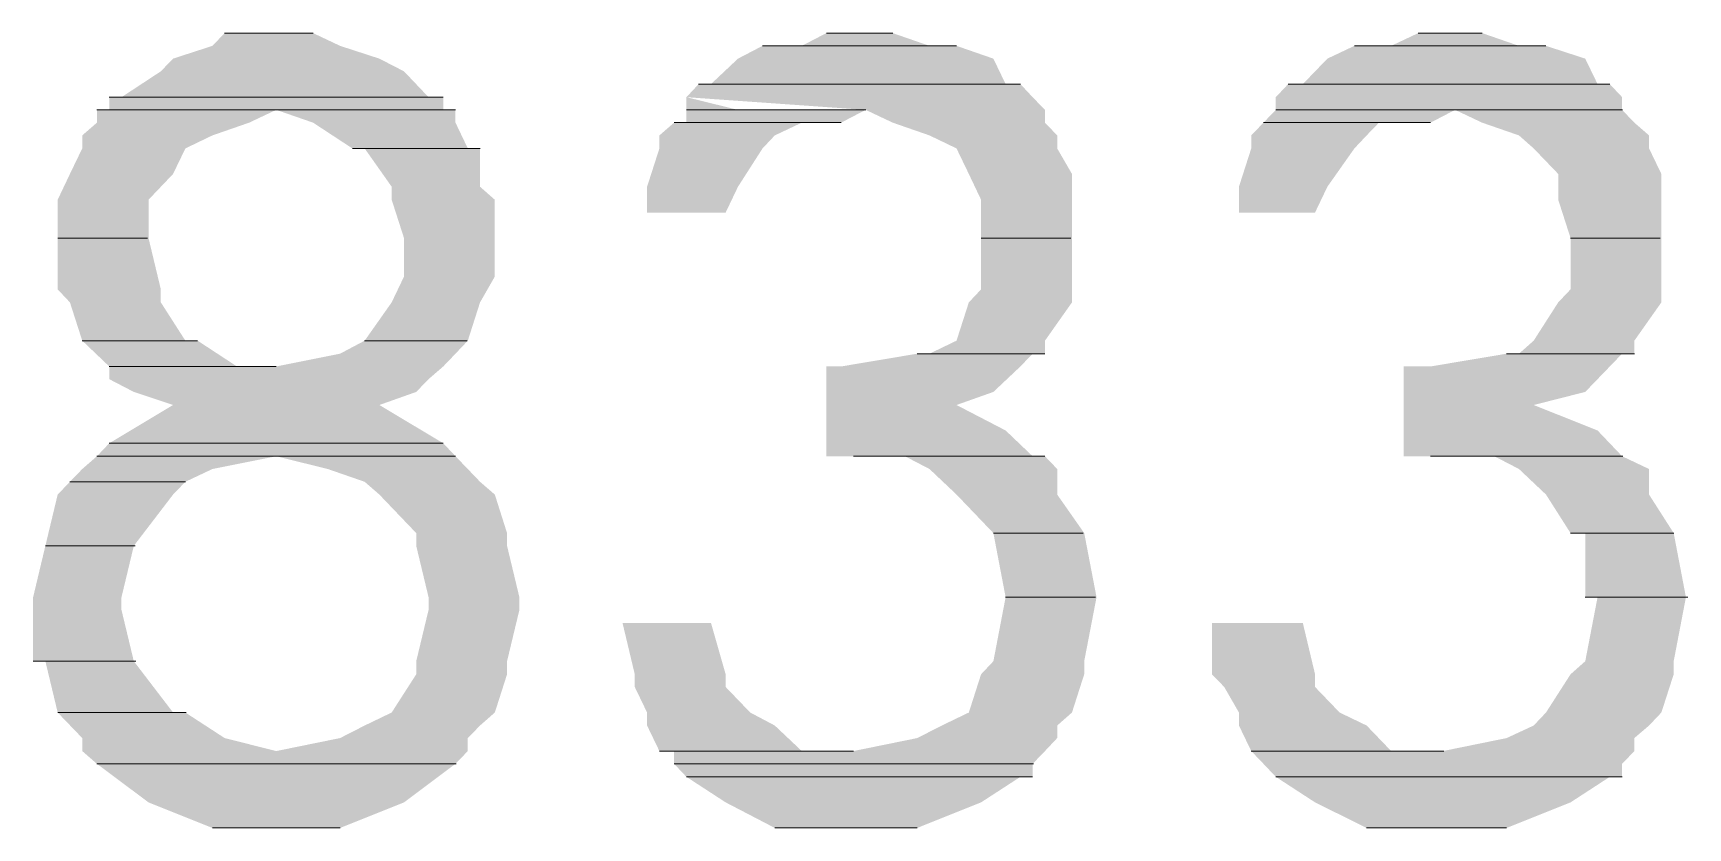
# Model space of a CAD drawing. Header units: inches. Extents: x 0.9 to 46, y 0.8 to 32.4.
# Drawn here: x 45.5543 to 45.7693, y 24.9012 to 25.0045 of the extents above; entities that cross this region are included whole.
import ezdxf

# ---------------------------------------------------------------- set-up
doc = ezdxf.new("R2010")
doc.units = ezdxf.units.IN
doc.header["$MEASUREMENT"] = 0
doc.layers.add('PDF_Geometry', color=7, linetype='Continuous')
doc.layers.add('PDF_Solid Fills', color=7, linetype='Continuous')

msp = doc.modelspace()

# ---------------------------------------------------------------- linework, layer by layer
at = {"layer": 'PDF_Geometry', "lineweight": 20}
for points in [[(45.5824, 25.00453), (45.57921, 25.00453), (45.5907, 25.00453)], [(45.58591, 25.00453), (45.5824, 25.00453), (45.5891, 25.00453)], [(45.5824, 25.00453), (45.5907, 25.00453)], [(45.66249, 25.00453), (45.65738, 25.00453), (45.666, 25.00453)], [(45.73906, 25.00453), (45.73427, 25.00453), (45.74257, 25.00453)], [(45.65419, 25.00287), (45.64909, 25.00287), (45.67429, 25.00287)], [(45.65419, 25.00287), (45.67429, 25.00287)], [(45.73076, 25.00287), (45.72598, 25.00287), (45.75087, 25.00287)], [(45.73076, 25.00287), (45.75087, 25.00287)], [(45.56581, 24.9962), (45.56422, 24.9962), (45.57092, 24.9962)], [(45.56422, 24.9962), (45.57256, 24.9962)], [(45.56422, 24.9962), (45.57251, 24.9962)], [(45.56581, 24.9962), (45.56748, 24.9962)], [(45.56581, 24.9962), (45.60761, 24.9962)], [(45.56581, 24.9962), (45.60761, 24.9962)], [(45.56581, 24.9962), (45.57092, 24.9962)], [(45.57092, 24.9962), (45.60761, 24.9962)], [(45.57092, 24.9962), (45.60758, 24.9962)], [(45.64239, 24.9979), (45.64079, 24.9979), (45.68259, 24.9979)], [(45.64239, 24.9979), (45.68259, 24.9979)], [(45.71928, 24.9979), (45.71737, 24.9979), (45.75916, 24.9979)], [(45.71928, 24.9979), (45.75916, 24.9979)], [(45.56422, 24.99455), (45.56262, 24.99455), (45.58591, 24.99455)], [(45.56422, 24.99455), (45.58591, 24.99455)], [(45.57762, 24.99455), (45.6092, 24.99455)], [(45.57762, 24.99455), (45.6092, 24.99455)], [(45.6392, 24.99455), (45.66253, 24.99455)], [(45.6392, 24.99455), (45.66249, 24.99455)], [(45.71577, 24.99455), (45.73911, 24.99455)], [(45.71577, 24.99455), (45.73906, 24.99455)], [(45.72247, 24.99455), (45.76076, 24.99455)], [(45.72247, 24.99455), (45.76081, 24.99455)], [(45.6392, 24.99289), (45.6376, 24.99289), (45.65419, 24.99289)], [(45.6392, 24.99289), (45.6593, 24.99289), (45.65419, 24.99289)], [(45.71417, 24.99289), (45.72917, 24.99289)], [(45.71417, 24.99289), (45.73587, 24.99289), (45.72917, 24.99289)], [(45.5958, 24.98954), (45.61239, 24.98954)], [(45.5958, 24.98954), (45.61239, 24.98954)], [(45.55752, 24.97789), (45.56919, 24.97789)], [(45.55752, 24.97789), (45.56919, 24.97789)], [(45.67748, 24.97789), (45.68915, 24.97789)], [(45.67748, 24.97789), (45.68915, 24.97789)], [(45.75406, 24.97789), (45.76572, 24.97789)], [(45.75406, 24.97789), (45.76572, 24.97789)], [(45.56071, 24.96455), (45.5757, 24.96455)], [(45.56071, 24.96455), (45.5757, 24.96455)], [(45.5974, 24.96455), (45.61073, 24.96455)], [(45.5974, 24.96455), (45.61073, 24.96455)], [(45.67078, 24.96286), (45.66919, 24.96286), (45.68418, 24.96286)], [(45.67078, 24.96286), (45.68578, 24.96286), (45.68418, 24.96286)], [(45.74736, 24.96286), (45.74576, 24.96286), (45.76076, 24.96286)], [(45.74736, 24.96286), (45.76235, 24.96286), (45.76076, 24.96286)], [(45.56422, 24.9612), (45.58589, 24.9612)], [(45.56422, 24.9612), (45.58591, 24.9612)], [(45.56422, 24.95122), (45.60755, 24.95122)], [(45.56422, 24.95122), (45.60755, 24.95122)], [(45.56422, 24.95122), (45.59422, 24.95122)], [(45.56422, 24.95122), (45.60761, 24.95122), (45.59421, 24.95122)], [(45.6057, 24.95122), (45.59421, 24.95122), (45.60761, 24.95122)], [(45.6057, 24.95122), (45.60735, 24.95122)], [(45.6057, 24.95122), (45.60735, 24.95122)], [(45.56262, 24.94953), (45.58595, 24.94953)], [(45.56262, 24.94953), (45.5907, 24.94953), (45.58591, 24.94953)], [(45.5907, 24.94953), (45.58591, 24.94953), (45.6092, 24.94953)], [(45.5907, 24.94953), (45.60903, 24.94953)], [(45.66089, 24.94953), (45.68578, 24.94953)], [(45.66089, 24.94953), (45.68578, 24.94953)], [(45.73587, 24.94953), (45.76076, 24.94953)], [(45.73587, 24.94953), (45.76087, 24.94953)], [(45.55911, 24.94621), (45.57412, 24.94621)], [(45.55911, 24.94621), (45.57412, 24.94621)], [(45.55592, 24.93788), (45.56759, 24.93788)], [(45.55592, 24.93788), (45.56759, 24.93788)], [(45.67908, 24.93954), (45.69074, 24.93954)], [(45.67908, 24.93954), (45.69074, 24.93954)], [(45.75406, 24.93954), (45.76746, 24.93954)], [(45.75406, 24.93954), (45.76739, 24.93954)], [(45.68067, 24.93121), (45.69234, 24.93121)], [(45.68067, 24.93121), (45.69234, 24.93121)], [(45.68067, 24.93121), (45.69234, 24.93121)], [(45.68067, 24.93121), (45.69234, 24.93121)], [(45.75597, 24.93121), (45.76905, 24.93121)], [(45.75597, 24.93121), (45.76931, 24.93121)], [(45.75757, 24.93121), (45.76924, 24.93121)], [(45.75757, 24.93121), (45.76924, 24.93121)], [(45.55433, 24.92289), (45.56741, 24.92289)], [(45.55433, 24.92289), (45.56766, 24.92289)], [(45.55752, 24.91622), (45.57419, 24.91622)], [(45.55752, 24.91622), (45.57411, 24.91622)], [(45.63569, 24.91121), (45.66089, 24.91121)], [(45.63569, 24.91121), (45.66089, 24.91121)], [(45.71258, 24.91121), (45.73758, 24.91121)], [(45.71258, 24.91121), (45.73747, 24.91121)], [(45.56262, 24.90955), (45.60262, 24.90955)], [(45.56262, 24.90955), (45.60251, 24.90955)], [(45.56262, 24.90955), (45.60928, 24.90955)], [(45.56262, 24.90955), (45.6092, 24.90955)], [(45.5974, 24.90955), (45.6092, 24.90955)], [(45.5974, 24.90955), (45.60906, 24.90955)], [(45.60251, 24.90955), (45.6092, 24.90955)], [(45.60251, 24.90955), (45.60917, 24.90955)], [(45.6041, 24.90955), (45.6091, 24.90955)], [(45.6376, 24.90955), (45.67427, 24.90955)], [(45.6376, 24.90955), (45.67429, 24.90955)], [(45.6376, 24.90955), (45.68094, 24.90955)], [(45.6376, 24.90955), (45.68067, 24.90955)], [(45.6392, 24.90786), (45.68253, 24.90786)], [(45.6392, 24.90786), (45.68418, 24.90786), (45.68259, 24.90786)], [(45.67078, 24.90955), (45.68418, 24.90955)], [(45.67078, 24.90955), (45.68412, 24.90955)], [(45.67429, 24.90955), (45.68418, 24.90955)], [(45.67429, 24.90955), (45.6843, 24.90955)], [(45.71577, 24.90786), (45.7591, 24.90786)], [(45.71577, 24.90786), (45.76076, 24.90786), (45.75916, 24.90786)], [(45.57762, 24.90122), (45.5907, 24.90122)], [(45.57762, 24.90122), (45.59421, 24.90122), (45.5907, 24.90122)], [(45.58081, 24.90122), (45.5907, 24.90122), (45.58591, 24.90122)], [(45.65068, 24.90122), (45.66068, 24.90122)], [(45.65068, 24.90122), (45.66919, 24.90122), (45.66089, 24.90122)], [(45.72757, 24.90122), (45.73758, 24.90122)], [(45.72757, 24.90122), (45.74576, 24.90122), (45.73747, 24.90122)]]:
    msp.add_lwpolyline(points, close=True, dxfattribs=at)
at = {"layer": 'PDF_Solid Fills', "lineweight": 20, "transparency": 33554559}
for points in [[(45.57921, 25.00453), (45.57762, 25.00287), (45.59421, 25.00287)], [(45.57921, 25.00453), (45.5907, 25.00453), (45.59421, 25.00287)], [(45.65738, 25.00453), (45.65419, 25.00287), (45.67078, 25.00287)], [(45.65738, 25.00453), (45.666, 25.00453), (45.67078, 25.00287)], [(45.73427, 25.00453), (45.73076, 25.00287), (45.74736, 25.00287)], [(45.73427, 25.00453), (45.74257, 25.00453), (45.74736, 25.00287)], [(45.57762, 25.00287), (45.57251, 25.00121), (45.59931, 25.00121)], [(45.57762, 25.00287), (45.59421, 25.00287), (45.59931, 25.00121)], [(45.64909, 25.00287), (45.6459, 25.00121), (45.67908, 25.00121)], [(45.64909, 25.00287), (45.67429, 25.00287), (45.67908, 25.00121)], [(45.72598, 25.00287), (45.72247, 25.00121), (45.75597, 25.00121)], [(45.72598, 25.00287), (45.75087, 25.00287), (45.75597, 25.00121)], [(45.57251, 25.00121), (45.57092, 24.99956), (45.60251, 24.99956)], [(45.57251, 25.00121), (45.59931, 25.00121), (45.60251, 24.99956)], [(45.6459, 25.00121), (45.64239, 24.9979), (45.68067, 24.9979)], [(45.6459, 25.00121), (45.67908, 25.00121), (45.68067, 24.9979)], [(45.72247, 25.00121), (45.71928, 24.9979), (45.75757, 24.9979)], [(45.72247, 25.00121), (45.75597, 25.00121), (45.75757, 24.9979)], [(45.57092, 24.99956), (45.56581, 24.9962), (45.6057, 24.9962)], [(45.57092, 24.99956), (45.60251, 24.99956), (45.6057, 24.9962)], [(45.56422, 24.9962), (45.56422, 24.99455), (45.57762, 24.99455)], [(45.56422, 24.9962), (45.57251, 24.9962), (45.57762, 24.99455)], [(45.57251, 24.9962), (45.57762, 24.99455), (45.60761, 24.99455)], [(45.57251, 24.9962), (45.60761, 24.9962), (45.60761, 24.99455)], [(45.64079, 24.9979), (45.6392, 24.9962), (45.68418, 24.9962)], [(45.6392, 24.9962), (45.6392, 24.99455), (45.6459, 24.99455)], [(45.6392, 24.9962), (45.66249, 24.99455), (45.68578, 24.99455)], [(45.6392, 24.9962), (45.68418, 24.9962), (45.68578, 24.99455)], [(45.64079, 24.9979), (45.68259, 24.9979), (45.68418, 24.9962)], [(45.71737, 24.9979), (45.71577, 24.9962), (45.76076, 24.9962)], [(45.71577, 24.9962), (45.71577, 24.99455), (45.72247, 24.99455)], [(45.71577, 24.9962), (45.72247, 24.99455), (45.76076, 24.99455)], [(45.71577, 24.9962), (45.76076, 24.9962), (45.76076, 24.99455)], [(45.71737, 24.9979), (45.75916, 24.9979), (45.76076, 24.9962)], [(45.56262, 24.99455), (45.56262, 24.99289), (45.5824, 24.99289)], [(45.56262, 24.99455), (45.58591, 24.99455), (45.5824, 24.99289)], [(45.58591, 24.99455), (45.5907, 24.99289), (45.6092, 24.99289)], [(45.58591, 24.99455), (45.6092, 24.99455), (45.6092, 24.99289)], [(45.6392, 24.99455), (45.6392, 24.99289), (45.6593, 24.99289)], [(45.6392, 24.99455), (45.66249, 24.99455), (45.6593, 24.99289)], [(45.66249, 24.99455), (45.666, 24.99289), (45.68578, 24.99289)], [(45.66249, 24.99455), (45.68578, 24.99455), (45.68578, 24.99289)], [(45.71577, 24.99455), (45.71417, 24.99289), (45.73587, 24.99289)], [(45.71577, 24.99455), (45.73906, 24.99455), (45.73587, 24.99289)], [(45.73906, 24.99455), (45.74257, 24.99289), (45.76235, 24.99289)], [(45.73906, 24.99455), (45.76076, 24.99455), (45.76235, 24.99289)], [(45.56262, 24.99289), (45.56071, 24.99123), (45.57762, 24.99123)], [(45.56262, 24.99289), (45.5824, 24.99289), (45.57762, 24.99123)], [(45.5907, 24.99289), (45.5958, 24.98954), (45.6108, 24.98954)], [(45.5907, 24.99289), (45.6092, 24.99289), (45.6108, 24.98954)], [(45.6376, 24.99289), (45.63569, 24.99123), (45.65068, 24.99123)], [(45.6376, 24.99289), (45.65419, 24.99289), (45.65068, 24.99123)], [(45.666, 24.99289), (45.67078, 24.99123), (45.68737, 24.99123)], [(45.666, 24.99289), (45.68578, 24.99289), (45.68737, 24.99123)], [(45.71417, 24.99289), (45.71258, 24.99123), (45.72757, 24.99123)], [(45.71417, 24.99289), (45.72917, 24.99289), (45.72757, 24.99123)], [(45.74257, 24.99289), (45.74736, 24.99123), (45.76426, 24.99123)], [(45.74257, 24.99289), (45.76235, 24.99289), (45.76426, 24.99123)], [(45.56071, 24.98954), (45.55911, 24.98622), (45.57251, 24.98622)], [(45.56071, 24.99123), (45.56071, 24.98954), (45.57411, 24.98954)], [(45.56071, 24.99123), (45.57762, 24.99123), (45.57411, 24.98954)], [(45.56071, 24.98954), (45.57411, 24.98954), (45.57251, 24.98622)], [(45.5974, 24.98954), (45.60091, 24.98456), (45.61239, 24.98456)], [(45.5974, 24.98954), (45.61239, 24.98954), (45.61239, 24.98456)], [(45.63569, 24.98954), (45.63409, 24.98456), (45.6459, 24.98456)], [(45.63569, 24.99123), (45.63569, 24.98954), (45.64909, 24.98954)], [(45.63569, 24.99123), (45.65068, 24.99123), (45.64909, 24.98954)], [(45.63569, 24.98954), (45.64909, 24.98954), (45.6459, 24.98456)], [(45.67078, 24.99123), (45.67429, 24.98954), (45.68737, 24.98954)], [(45.67078, 24.99123), (45.68737, 24.99123), (45.68737, 24.98954)], [(45.67429, 24.98954), (45.67589, 24.98622), (45.68929, 24.98622)], [(45.67429, 24.98954), (45.68737, 24.98954), (45.68929, 24.98622)], [(45.71258, 24.98954), (45.71098, 24.98456), (45.72247, 24.98456)], [(45.71258, 24.99123), (45.71258, 24.98954), (45.72598, 24.98954)], [(45.71258, 24.99123), (45.72757, 24.99123), (45.72598, 24.98954)], [(45.71258, 24.98954), (45.72598, 24.98954), (45.72247, 24.98456)], [(45.74736, 24.99123), (45.74927, 24.98954), (45.76426, 24.98954)], [(45.74736, 24.99123), (45.76426, 24.99123), (45.76426, 24.98954)], [(45.74927, 24.98954), (45.75246, 24.98622), (45.76586, 24.98622)], [(45.74927, 24.98954), (45.76426, 24.98954), (45.76586, 24.98622)], [(45.55911, 24.98622), (45.55752, 24.98287), (45.56932, 24.98287)], [(45.55911, 24.98622), (45.57251, 24.98622), (45.56932, 24.98287)], [(45.67589, 24.98622), (45.67748, 24.98287), (45.68929, 24.98287)], [(45.67589, 24.98622), (45.68929, 24.98622), (45.68929, 24.98287)], [(45.75246, 24.98622), (45.75246, 24.98287), (45.76586, 24.98287)], [(45.75246, 24.98622), (45.76586, 24.98622), (45.76586, 24.98287)], [(45.55752, 24.98287), (45.55752, 24.97789), (45.56932, 24.97789)], [(45.55752, 24.98287), (45.56932, 24.98287), (45.56932, 24.97789)], [(45.60091, 24.98456), (45.60091, 24.98287), (45.61431, 24.98287)], [(45.60091, 24.98456), (45.61239, 24.98456), (45.61431, 24.98287)], [(45.60091, 24.98287), (45.60251, 24.97789), (45.61431, 24.97789)], [(45.60091, 24.98287), (45.61431, 24.98287), (45.61431, 24.97789)], [(45.63409, 24.98456), (45.63409, 24.98121), (45.6443, 24.98121)], [(45.63409, 24.98456), (45.6459, 24.98456), (45.6443, 24.98121)], [(45.67748, 24.98287), (45.67748, 24.97789), (45.68929, 24.97789)], [(45.67748, 24.98287), (45.68929, 24.98287), (45.68929, 24.97789)], [(45.71098, 24.98456), (45.71098, 24.98121), (45.72087, 24.98121)], [(45.71098, 24.98456), (45.72247, 24.98456), (45.72087, 24.98121)], [(45.75246, 24.98287), (45.75406, 24.97789), (45.76586, 24.97789)], [(45.75246, 24.98287), (45.76586, 24.98287), (45.76586, 24.97789)], [(45.55752, 24.97789), (45.55752, 24.97122), (45.57092, 24.97122)], [(45.55752, 24.97789), (45.56932, 24.97789), (45.57092, 24.97122)], [(45.60251, 24.97789), (45.60251, 24.9762), (45.61431, 24.9762)], [(45.60251, 24.97789), (45.61431, 24.97789), (45.61431, 24.9762)], [(45.67748, 24.97789), (45.67748, 24.97122), (45.68929, 24.97122)], [(45.67748, 24.97789), (45.68929, 24.97789), (45.68929, 24.97122)], [(45.75406, 24.97789), (45.75406, 24.97122), (45.76586, 24.97122)], [(45.75406, 24.97789), (45.76586, 24.97789), (45.76586, 24.97122)], [(45.60251, 24.9762), (45.60251, 24.97288), (45.61431, 24.97288)], [(45.60251, 24.9762), (45.61431, 24.9762), (45.61431, 24.97288)], [(45.60251, 24.97288), (45.60091, 24.96953), (45.61239, 24.96953)], [(45.60251, 24.97288), (45.61431, 24.97288), (45.61239, 24.96953)], [(45.55752, 24.97122), (45.55911, 24.96953), (45.57092, 24.96953)], [(45.55752, 24.97122), (45.57092, 24.97122), (45.57092, 24.96953)], [(45.67748, 24.97122), (45.67589, 24.96953), (45.68929, 24.96953)], [(45.67748, 24.97122), (45.68929, 24.97122), (45.68929, 24.96953)], [(45.75406, 24.97122), (45.75246, 24.96953), (45.76586, 24.96953)], [(45.75406, 24.97122), (45.76586, 24.97122), (45.76586, 24.96953)], [(45.55911, 24.96953), (45.56071, 24.96455), (45.57411, 24.96455)], [(45.55911, 24.96953), (45.57092, 24.96953), (45.57411, 24.96455)], [(45.60091, 24.96953), (45.5974, 24.96455), (45.6108, 24.96455)], [(45.60091, 24.96953), (45.61239, 24.96953), (45.6108, 24.96455)], [(45.67589, 24.96953), (45.67429, 24.96455), (45.68578, 24.96455)], [(45.67589, 24.96953), (45.68929, 24.96953), (45.68578, 24.96455)], [(45.75246, 24.96953), (45.74927, 24.96455), (45.76235, 24.96455)], [(45.75246, 24.96953), (45.76586, 24.96953), (45.76235, 24.96455)], [(45.56071, 24.96455), (45.56422, 24.9612), (45.58081, 24.9612)], [(45.56071, 24.96455), (45.5757, 24.96455), (45.58081, 24.9612)], [(45.5974, 24.96455), (45.59421, 24.96286), (45.6092, 24.96286)], [(45.5974, 24.96455), (45.6108, 24.96455), (45.6092, 24.96286)], [(45.67429, 24.96455), (45.67078, 24.96286), (45.68578, 24.96286)], [(45.67429, 24.96455), (45.68578, 24.96455), (45.68578, 24.96286)], [(45.74927, 24.96455), (45.74736, 24.96286), (45.76235, 24.96286)], [(45.74927, 24.96455), (45.76235, 24.96455), (45.76235, 24.96286)], [(45.59421, 24.96286), (45.58591, 24.9612), (45.60761, 24.9612)], [(45.59421, 24.96286), (45.6092, 24.96286), (45.60761, 24.9612)], [(45.66919, 24.96286), (45.6593, 24.9612), (45.68259, 24.9612)], [(45.66919, 24.96286), (45.68418, 24.96286), (45.68259, 24.9612)], [(45.74576, 24.96286), (45.73587, 24.9612), (45.75916, 24.9612)], [(45.74576, 24.96286), (45.76076, 24.96286), (45.75916, 24.9612)], [(45.56422, 24.9612), (45.58591, 24.9612), (45.56422, 24.95955)], [(45.58591, 24.9612), (45.56422, 24.95955), (45.6057, 24.95955)], [(45.56422, 24.95955), (45.56741, 24.95789), (45.6041, 24.95789)], [(45.56422, 24.95955), (45.6057, 24.95955), (45.6041, 24.95789)], [(45.58591, 24.9612), (45.60761, 24.9612), (45.6057, 24.95955)], [(45.65738, 24.9612), (45.65738, 24.95789), (45.67908, 24.95789)], [(45.65738, 24.9612), (45.68259, 24.9612), (45.67908, 24.95789)], [(45.73236, 24.9612), (45.73236, 24.95789), (45.75597, 24.95789)], [(45.73236, 24.9612), (45.75916, 24.9612), (45.75597, 24.95789)], [(45.56741, 24.95789), (45.57251, 24.95619), (45.59931, 24.95619)], [(45.56741, 24.95789), (45.6041, 24.95789), (45.59931, 24.95619)], [(45.65738, 24.95789), (45.65738, 24.95619), (45.67429, 24.95619)], [(45.65738, 24.95789), (45.67908, 24.95789), (45.67429, 24.95619)], [(45.73236, 24.95789), (45.73236, 24.95619), (45.74927, 24.95619)], [(45.73236, 24.95789), (45.75597, 24.95789), (45.74927, 24.95619)], [(45.57251, 24.95619), (45.56422, 24.95122), (45.60761, 24.95122)], [(45.57251, 24.95619), (45.59931, 24.95619), (45.60761, 24.95122)], [(45.65738, 24.95619), (45.65738, 24.95288), (45.68067, 24.95288)], [(45.65738, 24.95619), (45.67429, 24.95619), (45.68067, 24.95288)], [(45.73236, 24.95619), (45.73236, 24.95288), (45.75757, 24.95288)], [(45.73236, 24.95619), (45.74927, 24.95619), (45.75757, 24.95288)], [(45.65738, 24.95288), (45.65738, 24.94953), (45.68418, 24.94953)], [(45.65738, 24.95288), (45.68067, 24.95288), (45.68418, 24.94953)], [(45.73236, 24.95288), (45.73236, 24.94953), (45.76076, 24.94953)], [(45.73236, 24.95288), (45.75757, 24.95288), (45.76076, 24.94953)], [(45.56422, 24.95122), (45.56262, 24.94953), (45.5907, 24.94953)], [(45.56422, 24.95122), (45.59421, 24.95122), (45.5907, 24.94953)], [(45.59421, 24.95122), (45.5907, 24.94953), (45.6092, 24.94953)], [(45.59421, 24.95122), (45.60761, 24.95122), (45.6092, 24.94953)], [(45.56262, 24.94953), (45.56071, 24.94787), (45.57762, 24.94787)], [(45.56262, 24.94953), (45.58591, 24.94953), (45.57762, 24.94787)], [(45.58591, 24.94953), (45.59261, 24.94787), (45.6108, 24.94787)], [(45.58591, 24.94953), (45.6092, 24.94953), (45.6108, 24.94787)], [(45.66759, 24.94953), (45.67078, 24.94787), (45.68737, 24.94787)], [(45.66759, 24.94953), (45.68578, 24.94953), (45.68737, 24.94787)], [(45.74416, 24.94953), (45.74736, 24.94787), (45.76426, 24.94787)], [(45.74416, 24.94953), (45.76076, 24.94953), (45.76426, 24.94787)], [(45.56071, 24.94787), (45.55911, 24.94621), (45.57411, 24.94621)], [(45.56071, 24.94787), (45.57762, 24.94787), (45.57411, 24.94621)], [(45.59261, 24.94787), (45.5974, 24.94621), (45.61239, 24.94621)], [(45.59261, 24.94787), (45.6108, 24.94787), (45.61239, 24.94621)], [(45.67078, 24.94787), (45.67429, 24.94455), (45.68737, 24.94455)], [(45.67078, 24.94787), (45.68737, 24.94787), (45.68737, 24.94455)], [(45.74736, 24.94787), (45.75087, 24.94455), (45.76426, 24.94455)], [(45.74736, 24.94787), (45.76426, 24.94787), (45.76426, 24.94455)], [(45.55752, 24.94455), (45.55592, 24.93788), (45.56741, 24.93788)], [(45.55911, 24.94621), (45.55752, 24.94455), (45.57251, 24.94455)], [(45.55752, 24.94455), (45.57251, 24.94455), (45.56741, 24.93788)], [(45.55911, 24.94621), (45.57411, 24.94621), (45.57251, 24.94455)], [(45.5974, 24.94621), (45.59931, 24.94455), (45.61431, 24.94455)], [(45.5974, 24.94621), (45.61239, 24.94621), (45.61431, 24.94455)], [(45.59931, 24.94455), (45.6041, 24.93954), (45.6159, 24.93954)], [(45.59931, 24.94455), (45.61431, 24.94455), (45.6159, 24.93954)], [(45.67429, 24.94455), (45.67908, 24.93954), (45.69088, 24.93954)], [(45.67429, 24.94455), (45.68737, 24.94455), (45.69088, 24.93954)], [(45.75087, 24.94455), (45.75406, 24.93954), (45.76746, 24.93954)], [(45.75087, 24.94455), (45.76426, 24.94455), (45.76746, 24.93954)], [(45.55592, 24.93788), (45.55433, 24.93121), (45.56581, 24.93121)], [(45.55592, 24.93788), (45.56741, 24.93788), (45.56581, 24.93121)], [(45.6041, 24.93954), (45.6041, 24.93788), (45.6159, 24.93788)], [(45.6041, 24.93954), (45.6159, 24.93954), (45.6159, 24.93788)], [(45.6041, 24.93788), (45.6057, 24.93121), (45.6175, 24.93121)], [(45.6041, 24.93788), (45.6159, 24.93788), (45.6175, 24.93121)], [(45.67908, 24.93954), (45.68067, 24.93121), (45.69248, 24.93121)], [(45.67908, 24.93954), (45.69088, 24.93954), (45.69248, 24.93121)], [(45.75597, 24.93954), (45.75597, 24.93121), (45.76905, 24.93121)], [(45.75597, 24.93954), (45.76746, 24.93954), (45.76905, 24.93121)], [(45.55433, 24.93121), (45.55433, 24.92955), (45.56581, 24.92955)], [(45.55433, 24.93121), (45.56581, 24.93121), (45.56581, 24.92955)], [(45.55433, 24.92955), (45.55433, 24.92289), (45.56741, 24.92289)], [(45.55433, 24.92955), (45.56581, 24.92955), (45.56741, 24.92289)], [(45.6057, 24.92955), (45.6041, 24.92289), (45.6159, 24.92289)], [(45.6057, 24.93121), (45.6057, 24.92955), (45.6175, 24.92955)], [(45.6057, 24.93121), (45.6175, 24.93121), (45.6175, 24.92955)], [(45.6057, 24.92955), (45.6175, 24.92955), (45.6159, 24.92289)], [(45.68067, 24.93121), (45.67908, 24.92289), (45.69088, 24.92289)], [(45.68067, 24.93121), (45.69248, 24.93121), (45.69088, 24.92289)], [(45.75757, 24.93121), (45.75597, 24.92289), (45.76746, 24.92289)], [(45.75757, 24.93121), (45.76905, 24.93121), (45.76746, 24.92289)], [(45.6309, 24.92786), (45.63249, 24.92119), (45.6443, 24.92119)], [(45.6309, 24.92786), (45.64239, 24.92786), (45.6443, 24.92119)], [(45.70747, 24.92786), (45.70747, 24.92119), (45.72087, 24.92119)], [(45.70747, 24.92786), (45.71928, 24.92786), (45.72087, 24.92119)], [(45.55592, 24.92289), (45.55752, 24.91622), (45.57251, 24.91622)], [(45.55592, 24.92289), (45.56741, 24.92289), (45.57251, 24.91622)], [(45.6041, 24.92289), (45.6041, 24.92119), (45.6159, 24.92119)], [(45.6041, 24.92289), (45.6159, 24.92289), (45.6159, 24.92119)], [(45.67908, 24.92289), (45.67748, 24.92119), (45.69088, 24.92119)], [(45.67908, 24.92289), (45.69088, 24.92289), (45.69088, 24.92119)], [(45.75597, 24.92289), (45.75406, 24.92119), (45.76746, 24.92119)], [(45.75597, 24.92289), (45.76746, 24.92289), (45.76746, 24.92119)], [(45.6041, 24.92119), (45.60091, 24.91622), (45.61431, 24.91622)], [(45.6041, 24.92119), (45.6159, 24.92119), (45.61431, 24.91622)], [(45.63249, 24.92119), (45.63249, 24.91954), (45.6443, 24.91954)], [(45.63249, 24.92119), (45.6443, 24.92119), (45.6443, 24.91954)], [(45.67748, 24.92119), (45.67589, 24.91622), (45.68929, 24.91622)], [(45.67748, 24.92119), (45.69088, 24.92119), (45.68929, 24.91622)], [(45.70747, 24.92119), (45.70907, 24.91954), (45.72087, 24.91954)], [(45.70747, 24.92119), (45.72087, 24.92119), (45.72087, 24.91954)], [(45.75406, 24.92119), (45.75087, 24.91622), (45.76586, 24.91622)], [(45.75406, 24.92119), (45.76746, 24.92119), (45.76586, 24.91622)], [(45.63249, 24.91954), (45.63409, 24.91622), (45.64749, 24.91622)], [(45.63249, 24.91954), (45.6443, 24.91954), (45.64749, 24.91622)], [(45.70907, 24.91954), (45.71098, 24.91622), (45.72406, 24.91622)], [(45.70907, 24.91954), (45.72087, 24.91954), (45.72406, 24.91622)], [(45.55752, 24.91622), (45.56071, 24.9129), (45.57921, 24.9129)], [(45.55752, 24.91622), (45.57411, 24.91622), (45.57921, 24.9129)], [(45.60091, 24.91622), (45.5974, 24.91453), (45.61239, 24.91453)], [(45.60091, 24.91622), (45.61431, 24.91622), (45.61239, 24.91453)], [(45.63409, 24.91622), (45.63409, 24.91453), (45.65068, 24.91453)], [(45.63409, 24.91622), (45.64749, 24.91622), (45.65068, 24.91453)], [(45.67589, 24.91622), (45.67238, 24.91453), (45.68737, 24.91453)], [(45.67589, 24.91622), (45.68929, 24.91622), (45.68737, 24.91453)], [(45.71098, 24.91622), (45.71098, 24.91453), (45.72757, 24.91453)], [(45.71098, 24.91622), (45.72406, 24.91622), (45.72757, 24.91453)], [(45.75087, 24.91622), (45.74927, 24.91453), (45.76426, 24.91453)], [(45.75087, 24.91622), (45.76586, 24.91622), (45.76426, 24.91453)], [(45.5974, 24.91453), (45.59421, 24.9129), (45.6108, 24.9129)], [(45.5974, 24.91453), (45.61239, 24.91453), (45.6108, 24.9129)], [(45.63409, 24.91453), (45.63569, 24.91121), (45.65419, 24.91121)], [(45.63409, 24.91453), (45.65068, 24.91453), (45.65419, 24.91121)], [(45.67238, 24.91453), (45.66919, 24.9129), (45.68737, 24.9129)], [(45.67238, 24.91453), (45.68737, 24.91453), (45.68737, 24.9129)], [(45.71098, 24.91453), (45.71258, 24.91121), (45.73076, 24.91121)], [(45.71098, 24.91453), (45.72757, 24.91453), (45.73076, 24.91121)], [(45.74927, 24.91453), (45.74576, 24.9129), (45.76235, 24.9129)], [(45.74927, 24.91453), (45.76426, 24.91453), (45.76235, 24.9129)], [(45.56071, 24.9129), (45.56071, 24.91121), (45.58591, 24.91121)], [(45.56071, 24.9129), (45.57921, 24.9129), (45.58591, 24.91121)], [(45.59421, 24.9129), (45.58591, 24.91121), (45.6108, 24.91121)], [(45.59421, 24.9129), (45.6108, 24.9129), (45.6108, 24.91121)], [(45.66919, 24.9129), (45.66089, 24.91121), (45.68578, 24.91121)], [(45.66919, 24.9129), (45.68737, 24.9129), (45.68578, 24.91121)], [(45.74576, 24.9129), (45.73747, 24.91121), (45.76235, 24.91121)], [(45.74576, 24.9129), (45.76235, 24.9129), (45.76235, 24.91121)], [(45.56071, 24.91121), (45.56262, 24.90955), (45.5974, 24.90955)], [(45.56071, 24.91121), (45.58591, 24.91121), (45.5974, 24.90955)], [(45.58591, 24.91121), (45.5974, 24.90955), (45.6092, 24.90955)], [(45.58591, 24.91121), (45.6108, 24.91121), (45.6092, 24.90955)], [(45.6376, 24.91121), (45.6376, 24.90955), (45.67078, 24.90955)], [(45.6376, 24.91121), (45.66089, 24.91121), (45.67078, 24.90955)], [(45.66089, 24.91121), (45.67078, 24.90955), (45.68418, 24.90955)], [(45.66089, 24.91121), (45.68578, 24.91121), (45.68418, 24.90955)], [(45.71258, 24.91121), (45.71417, 24.90955), (45.75757, 24.90955)], [(45.71258, 24.91121), (45.73747, 24.91121), (45.75757, 24.90955)], [(45.73747, 24.91121), (45.75757, 24.90955), (45.76076, 24.90955)], [(45.73747, 24.91121), (45.76235, 24.91121), (45.76076, 24.90955)], [(45.56262, 24.90955), (45.56932, 24.90454), (45.60251, 24.90454)], [(45.56262, 24.90955), (45.6092, 24.90955), (45.60251, 24.90454)], [(45.6376, 24.90955), (45.6392, 24.90786), (45.68418, 24.90786)], [(45.6376, 24.90955), (45.68067, 24.90955), (45.68418, 24.90786)], [(45.6392, 24.90786), (45.6443, 24.90454), (45.67748, 24.90454)], [(45.6392, 24.90786), (45.68259, 24.90786), (45.67748, 24.90454)], [(45.68067, 24.90955), (45.68418, 24.90955), (45.68418, 24.90786)], [(45.71417, 24.90955), (45.71577, 24.90786), (45.76076, 24.90786)], [(45.71417, 24.90955), (45.75757, 24.90955), (45.76076, 24.90786)], [(45.71577, 24.90786), (45.72087, 24.90454), (45.75406, 24.90454)], [(45.71577, 24.90786), (45.75916, 24.90786), (45.75406, 24.90454)], [(45.75757, 24.90955), (45.76076, 24.90955), (45.76076, 24.90786)], [(45.56932, 24.90454), (45.57762, 24.90122), (45.59421, 24.90122)], [(45.56932, 24.90454), (45.60251, 24.90454), (45.59421, 24.90122)], [(45.6443, 24.90454), (45.65068, 24.90122), (45.66919, 24.90122)], [(45.6443, 24.90454), (45.67748, 24.90454), (45.66919, 24.90122)], [(45.72087, 24.90454), (45.72757, 24.90122), (45.74576, 24.90122)], [(45.72087, 24.90454), (45.75406, 24.90454), (45.74576, 24.90122)]]:
    msp.add_solid(points, dxfattribs=at)

doc.saveas('drawing.dxf')
